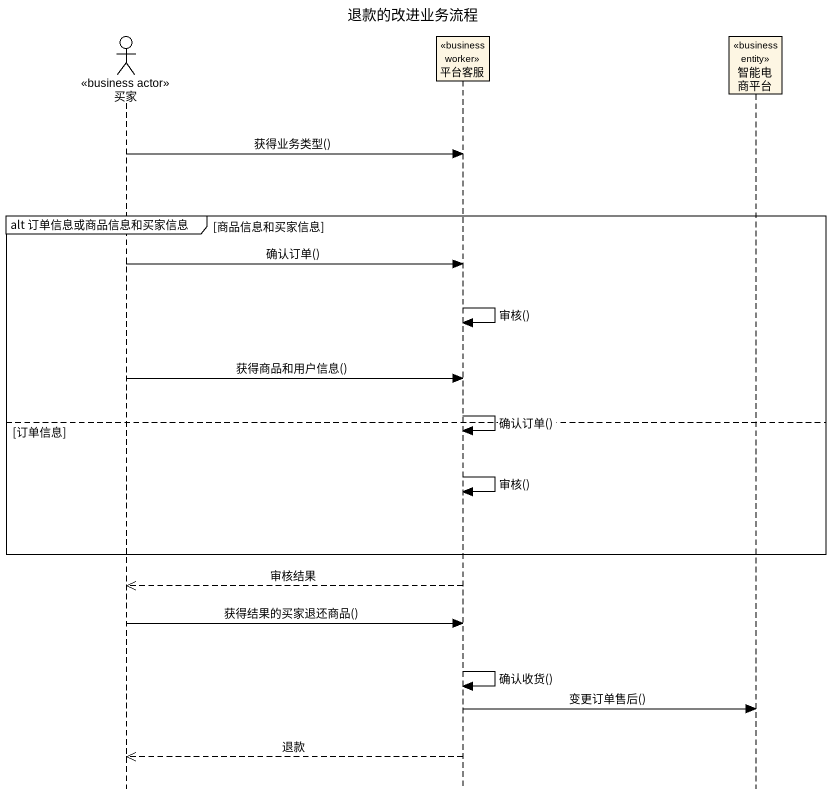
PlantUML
@startuml
title 退款的改进业务流程
hide footbox
actor 买家 <<business actor>>
participant 平台客服 <<business worker>>
participant 智能电商平台 <<business entity>>

买家 -> 平台客服 : 获得业务类型()
group alt 订单信息或商品信息和买家信息 [商品信息和买家信息]
  买家 -> 平台客服 : 确认订单()
  平台客服 -> 平台客服 : 审核()
  买家 -> 平台客服 : 获得商品和用户信息()
  平台客服 -> 平台客服 : 确认订单()
else 订单信息
  平台客服 -> 平台客服 : 审核()
end
平台客服 -->> 买家 : 审核结果
买家 -> 平台客服 : 获得结果的买家退还商品()
平台客服 -> 平台客服 : 确认收货()
平台客服 -> 智能电商平台 : 变更订单售后()
平台客服 -->> 买家 : 退款
@enduml
